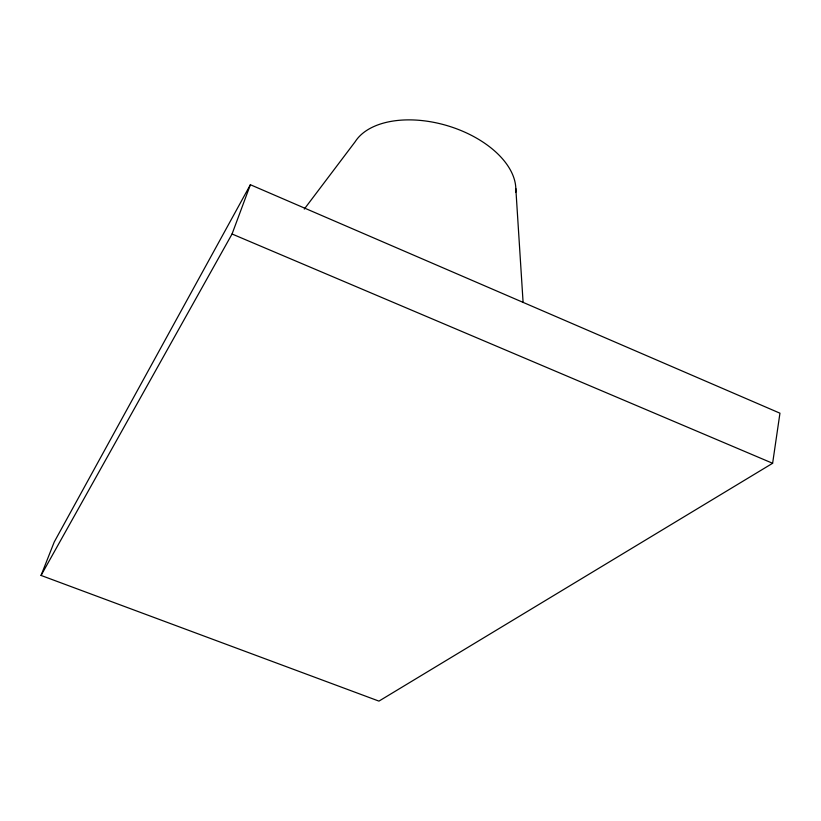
<?xml version="1.0" encoding="UTF-8"?>
<svg xmlns="http://www.w3.org/2000/svg" width="821" height="821" viewBox="0 0 821 821"><rect width="100%" height="100%" fill="white"/><g stroke="black" fill="none" stroke-linecap="round" stroke-linejoin="round"><path stroke-width="1.23" d="M772.623 463.28L779.95 413.189L250.384 184.725L54.217 542.024L41.05 575.439L378.943 701.113L772.623 463.28L232.056 233.995L41.05 575.439M232.056 233.995L250.384 184.725M304.283 209.078L355.195 141.705A84.994 50.009 16.7 0 1 449.498 126.352A84.994 50.009 16.7 0 1 515.68 192.371M515.814 188.522L523.08 302.138"/></g></svg>
